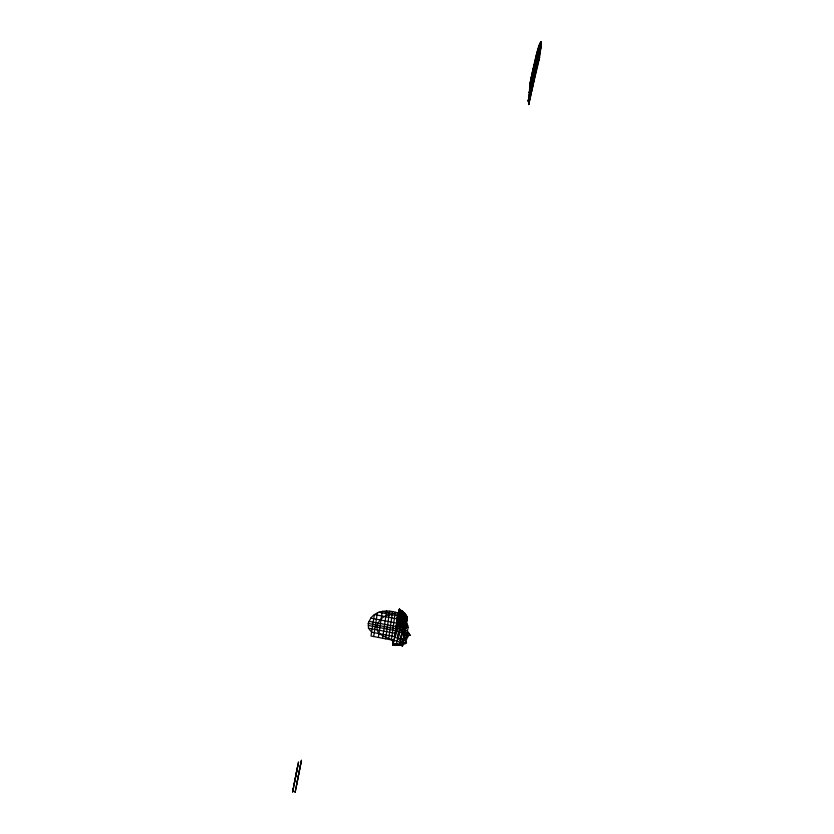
<?xml version="1.0" encoding="UTF-8"?>
<svg xmlns="http://www.w3.org/2000/svg" width="834" height="834" viewBox="0 0 834 834"><rect width="100%" height="100%" fill="white"/><g stroke="black" fill="none" stroke-linecap="round" stroke-linejoin="round"><path stroke-width="1.25" d="M538.931 60.434L539.191 45.119L540.891 41.7L541.016 47.35L539.817 54.377L528.881 100.361L528.735 104.552L529.1 100.205M537.44 66.72L537.805 49.55L539.191 45.119M536.116 72.245L536.512 54.262L537.805 49.55L530.07 83.056L528.975 103.969M535.178 76.196L535.605 57.942M533.364 83.786L533.854 65.313M534.24 80.137L534.698 61.612L536.512 54.262M528.735 104.552L532.499 87.424L533.009 69.003L534.698 61.612M531.529 91.865L532.061 73.225L533.009 69.003M541.276 42.159L529.246 92.824L528.881 100.361M392.105 614.762C382.702 613.855 372.694 624.937 378.99 633.611L385.84 637.28L394.201 640.47L397.568 615.805L399.444 609.06L404.865 613.365L407.294 617.202L402.634 645.724L399.413 644.849L399.444 644.119M398.318 644.317L392.731 645.162L393.054 640.502M407.075 623.332L408.212 627.408L407.357 630.973L410.151 635.174L408.128 635.81L407.607 637.249L403.979 636.551L405.595 629.806L397.328 624.76L402.144 633.371L404.104 638.635L402.395 645.766L399.715 644.724L392.731 645.162L396.744 628.012L399.444 609.06L404.636 617.129L407.107 618.953L405.762 624.583M393.815 639.793L392.647 644.755L396.213 644.651L399.622 629.67L402.238 610.863L407.294 617.202L406.69 619.735M396.025 644.14L396.067 644.713L399.934 644.348L404.813 615.429L402.238 610.863L404.48 614.22L404.865 613.365L407.294 617.202L399.319 611.343L396.577 623.092L370.786 618.13L368.253 623.457L368.472 628.2L371.61 632.193L394.732 636.634M529.246 92.824L532.957 70.859M404.751 630.473L407.357 630.973L406.752 638.938L405.762 640.085L406.492 642.826L402.989 644.275L403.103 643.379M405.845 624.885L406.919 620.381L398.954 614.356L406.033 626.803L404.167 635.049L408.128 635.81M378.782 612.198L397.568 615.805L397.954 613.011C388.946 609.779 377.083 609.821 370.786 618.13M391.407 639.939L395.253 612.281M388.613 639.397L392.564 611.541M385.61 638.823L389.593 611.239M382.608 638.25L386.622 610.947M378.417 637.447L382.243 611.385L397.766 614.377M373.684 636.54L377.343 612.948M532.592 84.265L528.099 101.248L541.36 43.139M296.518 785.107L301.449 760.181L295.142 792.3L295.267 791.56M294.016 784.638L298.551 761.942L292.64 791.966L293.37 787.994M292.64 791.966L296.946 769.98M295.726 776.464L297.665 766.331M295.142 792.3L301.011 762.401M532.061 73.225L531.112 77.802L530.549 96.306L528.673 104.198M532.499 87.424L537.482 64.187L538.524 55.086L537.961 54.085L534.646 63.738M396.848 618.891L397.328 616.837M399.444 609.06L397.151 618.922L374.393 614.543L371.005 636.019L397.328 641.075L402.989 644.275M405.804 626.073L406.596 622.769L398.589 616.837L395.806 628.753L368.253 623.457M392.856 642.149L393.398 639.855M404.813 631.14L406.304 624.864L398.266 619.036L395.545 630.671L368.347 625.448M392.731 643.389L393.596 639.699M395.316 632.328L397.933 621.121L406.033 626.803M394.972 634.82L397.703 622.55L405.835 628.085L405.001 631.567M392.731 645.162L394.002 640.262M394.555 637.937L396.744 628.012L405.188 632.328L404.031 637.155M530.07 83.056L538.806 46.172M530.184 84.422L540.005 42.972L539.671 57.337L528.725 103.291M529.423 90.082L540.891 41.7M529.131 92.48L532.79 77.093M528.6 97.985L541.214 44.911M528.099 101.248L541.016 47.35M528.725 99.913L532.603 83.609M406.481 618.682L406.95 616.733M402.801 642.91L402.395 645.766M397.703 622.55L402.457 631.484L404.876 634.226L403.573 639.668L405.762 640.085L405.293 643.796L400.289 642.837M407.607 637.249L406.46 638.02L403.854 637.52M392.647 644.755L394.899 644.348M404.876 634.226L396.202 630.9L397.974 638.302L400.654 641.336L403.687 640.908L401.175 638.604L396.744 628.012M404.104 638.635L397.974 638.302L394.941 637.322M399.413 644.849L392.918 644.911L396.671 643.827L402.634 645.724M393.471 643.619L396.671 643.827L402.509 645.839L399.934 644.348M405.48 624.802L407.68 625.229M406.221 627.032L408.212 627.408M368.92 621.33L396.108 626.553L399.142 612.927L404.636 617.129M404.511 632.391L408.848 633.225M404.292 634.048L410.151 635.174M368.472 628.2L395.18 633.329M406.752 638.938L403.739 638.364L403.249 642.211L406.492 642.826M400.654 641.336L403.333 642.806M405.835 628.085L398.589 616.837M397.933 621.121L405.188 632.328M399.319 611.343L401.894 615.033M405.595 629.806L398.266 619.036M404.813 615.429L407.107 618.953M406.304 624.864L401.707 616.451M404.448 618.557L406.596 622.769"/></g></svg>
